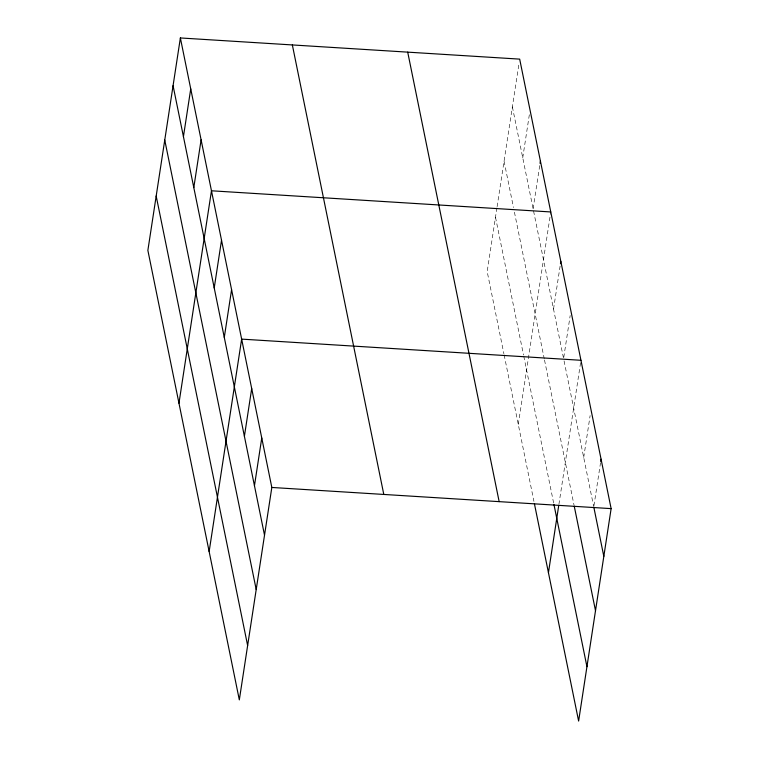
<?xml version="1.0" encoding="UTF-8"?>
<svg xmlns="http://www.w3.org/2000/svg" width="759" height="759" viewBox="0 0 759 759"><rect width="100%" height="100%" fill="white"/><g stroke="black" fill="none" stroke-linecap="round" stroke-linejoin="round"><path stroke-width="0.57" stroke-dasharray="3.79 2.85" d="M496.917 207.871L487.174 271.542L503.9 353.751M497.098 206.704L518.966 63.784M522.742 157.806L529.336 114.723M533.103 208.744L540.057 163.337M518.274 424.376L550.598 213.118M553.529 309.131L560.123 266.058M563.766 357.413L570.18 315.507M558.909 504.365L580.777 361.455M583.709 457.468L590.122 415.562M593.946 505.75L600.54 462.677M512.382 106.858L563.358 357.432M564.06 360.886L593.529 505.769M504.061 161.202L513.482 207.52M514.422 212.15L544.279 358.884M544.516 360.032L573.984 504.915M495.494 217.197L523.52 354.975M523.757 356.132L553.719 503.416M504.137 354.908L533.947 501.424"/><path stroke-width="1.14" d="M180.376 37.95L147.872 250.375L239.322 699.874L271.826 487.458L180.376 37.95L519.678 59.126L611.128 508.625L578.624 721.05L534.412 503.72M183.431 136.629L190.737 88.898M193.801 187.577L201.107 139.836M178.963 403.2L211.467 190.784L550.778 211.951M214.218 287.965L221.524 240.223M224.285 337.404L231.59 289.672M209.142 551.537L241.647 339.121L580.958 360.288M244.398 436.302L251.703 388.561M254.455 485.741L261.76 438.009M540.057 163.337L540.408 161.012M560.474 263.724L560.835 261.4M548.444 572.713L558.728 505.532M600.72 461.51L601.071 459.186M271.826 487.458L611.128 508.625M593.766 506.917L603.822 556.366M574.221 506.073L595.511 610.71M553.956 504.564L586.944 666.706M407.706 52.134L499.156 501.642M292.348 44.933L383.798 494.441M173.071 85.682L264.521 535.19M164.75 140.035L256.2 589.534M156.183 196.031L247.633 645.529"/></g></svg>
